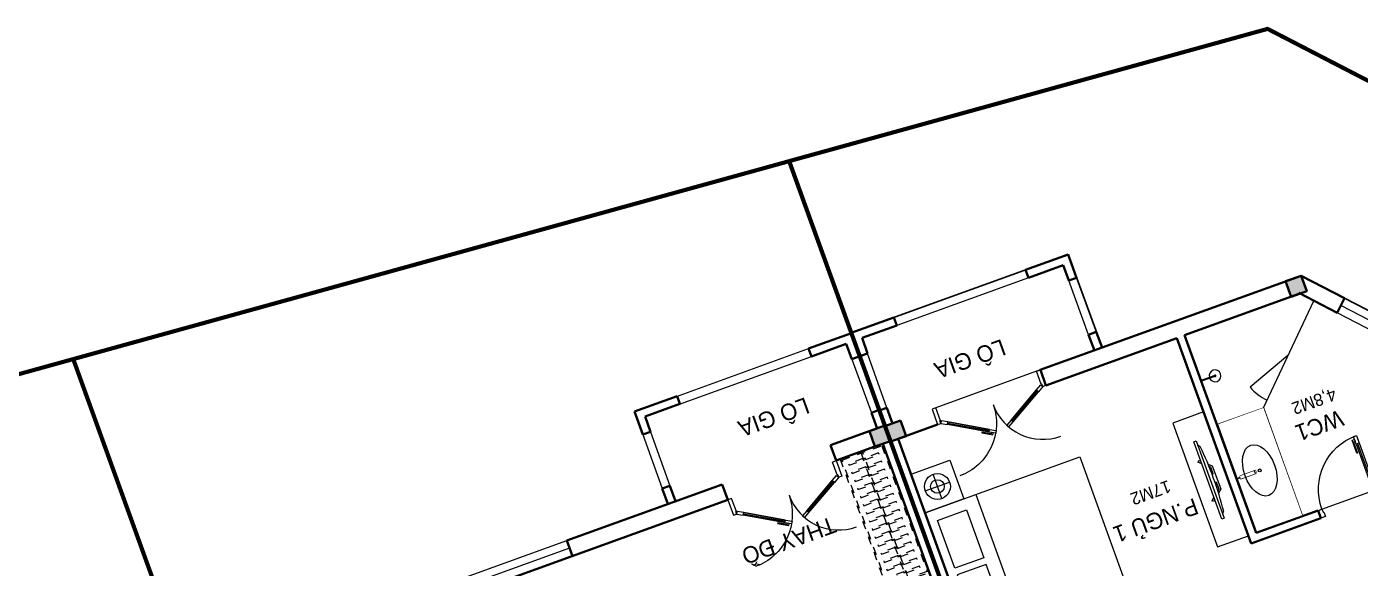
# Model space of a CAD drawing. Header units: metres. Extents: x 568336 to 569219, y 2065964 to 2066430.
# Drawn here: x 568569.64 to 568585.85, y 2066421.15 to 2066427.73 of the extents above; entities that cross this region are included whole.
import ezdxf

# ---------------------------------------------------------------- set-up
doc = ezdxf.new("R2010")
doc.units = ezdxf.units.M
for name, pattern in [('$AUDIT_BAD_LTYPE2', [0]), ('HIDDEN', [0.375, 0.25, -0.125]), ('X-5M-G-MB PHONGNGU$0$HIDDEN2', [0.1875, 0.125, -0.0625])]:
    doc.linetypes.add(name, pattern=pattern)
doc.layers.get('0').update_dxf_attribs({"linetype": 'CONTINUOUS'})
doc.layers.get('DEFPOINTS').update_dxf_attribs({"linetype": 'CONTINUOUS'})
doc.layers.add('-AREA', color=2, linetype='CONTINUOUS', plot=False)
for name, color, linetype, lineweight in [('-CONCRETE', 1, 'CONTINUOUS', 35), ('-DIM', 9, 'CONTINUOUS', 13), ('-DOOR', 137, 'CONTINUOUS', 9), ('-FURNITURE', 46, 'CONTINUOUS', 9), ('-LINE1', 7, 'CONTINUOUS', 18), ('-TEXT', 7, 'CONTINUOUS', 15), ('-WALL', 4, 'CONTINUOUS', 35), ('TEXT25', 2, 'CONTINUOUS', 13)]:
    doc.layers.add(name, color=color, linetype=linetype, lineweight=lineweight)
doc.layers.add('-RANH GIOI LO DAT', color=12, linetype='CONTINUOUS')
doc.layers.add('APOLIC', color=7, linetype='CONTINUOUS')
doc.styles.add('SVN_AVO_thuong', font='')
doc.styles.add('T1', font='', dxfattribs={"height": 200})
doc.styles.add('vnavanth', font='', dxfattribs={"width": 0.8})
doc.styles.get('SVN_AVO_thuong').set_extended_font_data('SVN-Avo')
doc.styles.get('T1').set_extended_font_data('VNgeometric Light')
doc.styles.get('vnavanth').set_extended_font_data('.VnAvantH')

# ---------------------------------------------------------------- blocks, each defined once
blk = doc.blocks.new('*U246')
at = {"linetype": 'X-5M-G-MB PHONGNGU$0$HIDDEN2'}
for points in [[(0, 600), (0, 0), (1814, 0), (1814, 600)], [(1794, 580), (1794, 20), (20, 20), (20, 580)], [(1794, 287), (1794, 313), (20, 313), (20, 287)], [(114, 319), (109, 319), (109, 280), (114, 280)], [(228, 319), (223, 319), (223, 280), (228, 280)], [(342, 319), (337, 319), (337, 280), (342, 280)], [(456, 319), (451, 319), (451, 280), (456, 280)], [(570, 319), (565, 319), (565, 280), (570, 280)], [(684, 319), (679, 319), (679, 280), (684, 280)], [(798, 319), (793, 319), (793, 280), (798, 280)], [(912, 319), (907, 319), (907, 280), (912, 280)], [(1026, 319), (1021, 319), (1021, 280), (1026, 280)], [(1140, 319), (1135, 319), (1135, 280), (1140, 280)], [(1254, 319), (1249, 319), (1249, 280), (1254, 280)], [(1368, 319), (1363, 319), (1363, 280), (1368, 280)], [(1482, 319), (1477, 319), (1477, 280), (1482, 280)], [(1596, 319), (1591, 319), (1591, 280), (1596, 280)], [(1710, 319), (1705, 319), (1705, 280), (1710, 280)]]:
    blk.add_lwpolyline(points, close=True, dxfattribs=at)
for points in [[(122, 313), (122, 515), (100, 515), (100, 313)], [(236, 313), (236, 515), (214, 515), (214, 313)], [(350, 313), (350, 515), (328, 515), (328, 313)], [(464, 313), (464, 515), (442, 515), (442, 313)], [(578, 313), (578, 515), (556, 515), (556, 313)], [(692, 313), (692, 515), (670, 515), (670, 313)], [(806, 313), (806, 515), (784, 515), (784, 313)], [(920, 313), (920, 515), (898, 515), (898, 313)], [(1034, 313), (1034, 515), (1012, 515), (1012, 313)], [(1148, 313), (1148, 515), (1126, 515), (1126, 313)], [(1262, 313), (1262, 515), (1240, 515), (1240, 313)], [(1376, 313), (1376, 515), (1354, 515), (1354, 313)], [(1490, 313), (1490, 515), (1468, 515), (1468, 313)], [(1604, 313), (1604, 515), (1582, 515), (1582, 313)], [(1718, 313), (1718, 515), (1696, 515), (1696, 313)], [(100, 287), (100, 92), (122, 92), (122, 287)], [(214, 287), (214, 92), (236, 92), (236, 287)], [(328, 287), (328, 92), (350, 92), (350, 287)], [(442, 287), (442, 92), (464, 92), (464, 287)], [(556, 287), (556, 92), (578, 92), (578, 287)], [(670, 287), (670, 92), (692, 92), (692, 287)], [(784, 287), (784, 92), (806, 92), (806, 287)], [(898, 287), (898, 92), (920, 92), (920, 287)], [(1012, 287), (1012, 92), (1034, 92), (1034, 287)], [(1126, 287), (1126, 92), (1148, 92), (1148, 287)], [(1240, 287), (1240, 92), (1262, 92), (1262, 287)], [(1354, 287), (1354, 92), (1376, 92), (1376, 287)], [(1468, 287), (1468, 92), (1490, 92), (1490, 287)], [(1582, 287), (1582, 92), (1604, 92), (1604, 287)], [(1696, 287), (1696, 92), (1718, 92), (1718, 287)]]:
    blk.add_lwpolyline(points, dxfattribs=at)
blk = doc.blocks.new('*U173')
at = {"ltscale": 0.3}
for points in [[(883, 0, 0.414214), (50, 833, 0.414214)], [(883, 0, -0.414214), (1672, 789, -0.414214)]]:
    blk.add_lwpolyline(points, format="xyb", dxfattribs=at)
for points in [[(579, 338), (726, 423), (740, 399), (716, 384), (705, 404), (582, 333)], [(0, 0), (50, 0), (50, -40), (60, -40), (60, -246), (0, -246)], [(1722, 0), (1672, 0), (1672, -40), (1662, -40), (1662, -246), (1722, -246)]]:
    blk.add_lwpolyline(points, close=True)
for points in [[(685, 367), (705, 332), (792, 382), (772, 417), (685, 367)], [(687, 368), (137, 50)], [(1075, 344), (1055, 310), (969, 360), (989, 394), (1075, 344)], [(1073, 346), (1585, 50)], [(137, 50), (157, 15), (70, -35), (50, 0), (137, 50)], [(1585, 50), (1565, 15), (1652, -35), (1672, 0), (1585, 50)]]:
    blk.add_lwpolyline(points)
at = {"layer": 'APOLIC', "linetype": '$AUDIT_BAD_LTYPE2'}
for p, q in [((147, 33), (695, 349)), ((705, 332), (157, 15)), ((1055, 310), (1565, 15)), ((1575, 33), (1065, 327))]:
    blk.add_line(p, q, dxfattribs=at)
blk = doc.blocks.new('A$C5C575821')
at = {"layer": '-CONCRETE'}
h = blk.add_hatch(color=256, dxfattribs=at)
h.dxf.hatch_style = 1
h.paths.add_polyline_path([(0, 200), (0, 0), (200, 0), (200, 200)])
blk.add_lwpolyline([(0, 0), (200, 0), (200, 200), (0, 200)], close=True, dxfattribs=at)
blk = doc.blocks.new('M35-T2')
at = {"layer": '-DOOR'}
blk.add_lwpolyline([(198067, -1231637), (199768, -1231637), (199767, -1231837), (198067, -1231837)], close=True, dxfattribs=at)
blk.add_lwpolyline([(198067, -1231737), (199767, -1231737)], dxfattribs=at)
at = {"layer": '-LINE1'}
for points in [[(193956, -1232733), (193956, -1232037)], [(194058, -1232732), (194056, -1232037)], [(196659, -1232732), (196661, -1232037)], [(196759, -1232733), (196761, -1232037)], [(196215, -1232931), (194509, -1232931)], [(196215, -1233031), (194509, -1233033)]]:
    blk.add_lwpolyline(points, dxfattribs=at)
at = {"layer": '-RANH GIOI LO DAT', "linetype": 'HIDDEN', "ltscale": 10, "const_width": 50}
blk.add_lwpolyline([(193956, -1235254), (202956, -1235951), (202956, -1215170), (193956, -1215170)], close=True, dxfattribs=at)
at = {"layer": '-WALL'}
for p, q in [((193956, -1232445), (193956, -1218875)), ((194056, -1231637), (194056, -1227625)), ((198067, -1231637), (198067, -1231837)), ((194657, -1231837), (193956, -1231837)), ((193956, -1232038), (193956, -1231837)), ((194056, -1232037), (194056, -1231837)), ((196057, -1231837), (198067, -1231837)), ((196661, -1232037), (196661, -1231837)), ((196761, -1232038), (196759, -1231837)), ((193956, -1232038), (194056, -1232037)), ((196761, -1232038), (196661, -1232037)), ((194058, -1232732), (193956, -1232733)), ((193956, -1232733), (193956, -1233031)), ((193958, -1232733), (193958, -1232733)), ((194059, -1232932), (194058, -1232732)), ((196658, -1232932), (196659, -1232732)), ((196659, -1232732), (196759, -1232733)), ((196759, -1232733), (196759, -1232733)), ((196759, -1232733), (196759, -1233031)), ((194509, -1232931), (194059, -1232932)), ((196208, -1233031), (196208, -1232931)), ((196208, -1232931), (196658, -1232932)), ((194509, -1233033), (193956, -1233033)), ((196208, -1233031), (196759, -1233031))]:
    blk.add_line(p, q, dxfattribs=at)
for points in [[(194657, -1231837), (194657, -1231637), (194156, -1231637)], [(196057, -1231837), (196057, -1231637), (200761, -1231637)], [(194509, -1233033), (194509, -1232931)]]:
    blk.add_lwpolyline(points, dxfattribs=at)
at = {"layer": '-DOOR', "xscale": -0.8130081300813006, "yscale": 0.8130081300813005, "zscale": 0.8130081300813004, "rotation": 359.9999960027988}
blk.add_blockref('*U173', (196057, -1231437), dxfattribs=at)
at = {"layer": '-FURNITURE', "extrusion": (0, 0, -1), "xscale": -0.9166666666659741, "yscale": 0.9166666666659741, "zscale": -0.9166666666659741, "rotation": 90}
blk.add_blockref('*U246', (-194056, -1229975), dxfattribs=at)
at = {"layer": '-WALL', "xscale": -0.9999999999999997}
blk.add_blockref('A$C5C575821', (194156, -1231837), dxfattribs=at)
at = {"layer": 'TEXT25', "style": 'SVN_AVO_thuong'}
for s, p in [('THAY ĐỒ', (194934, -1231019)), ('LÔ GIA', (194745, -1232492))]:
    blk.add_text(s, height=200, rotation=0, dxfattribs=at).set_placement(p)
blk = doc.blocks.new('*U225')
at = {"linetype": 'X-5M-G-MB PHONGNGU$0$HIDDEN2'}
for points in [[(0, 600), (0, 0), (3273, 0), (3273, 600)], [(3253, 580), (3253, 20), (20, 20), (20, 580)], [(3253, 287), (3253, 313), (20, 313), (20, 287)], [(114, 319), (109, 319), (109, 280), (114, 280)], [(228, 319), (223, 319), (223, 280), (228, 280)], [(342, 319), (337, 319), (337, 280), (342, 280)], [(456, 319), (451, 319), (451, 280), (456, 280)], [(570, 319), (565, 319), (565, 280), (570, 280)], [(684, 319), (679, 319), (679, 280), (684, 280)], [(798, 319), (793, 319), (793, 280), (798, 280)], [(912, 319), (907, 319), (907, 280), (912, 280)], [(1026, 319), (1021, 319), (1021, 280), (1026, 280)], [(1140, 319), (1135, 319), (1135, 280), (1140, 280)], [(1254, 319), (1249, 319), (1249, 280), (1254, 280)], [(1368, 319), (1363, 319), (1363, 280), (1368, 280)], [(1482, 319), (1477, 319), (1477, 280), (1482, 280)], [(1596, 319), (1591, 319), (1591, 280), (1596, 280)], [(1710, 319), (1705, 319), (1705, 280), (1710, 280)], [(1824, 319), (1819, 319), (1819, 280), (1824, 280)], [(1938, 319), (1933, 319), (1933, 280), (1938, 280)], [(2052, 319), (2047, 319), (2047, 280), (2052, 280)], [(2166, 319), (2161, 319), (2161, 280), (2166, 280)], [(2280, 319), (2275, 319), (2275, 280), (2280, 280)], [(2394, 319), (2389, 319), (2389, 280), (2394, 280)], [(2508, 319), (2503, 319), (2503, 280), (2508, 280)], [(2622, 319), (2617, 319), (2617, 280), (2622, 280)], [(2736, 319), (2731, 319), (2731, 280), (2736, 280)], [(2850, 319), (2845, 319), (2845, 280), (2850, 280)], [(2964, 319), (2959, 319), (2959, 280), (2964, 280)], [(3078, 319), (3073, 319), (3073, 280), (3078, 280)], [(3192, 319), (3187, 319), (3187, 280), (3192, 280)]]:
    blk.add_lwpolyline(points, close=True, dxfattribs=at)
for points in [[(122, 313), (122, 515), (100, 515), (100, 313)], [(236, 313), (236, 515), (214, 515), (214, 313)], [(350, 313), (350, 515), (328, 515), (328, 313)], [(464, 313), (464, 515), (442, 515), (442, 313)], [(578, 313), (578, 515), (556, 515), (556, 313)], [(692, 313), (692, 515), (670, 515), (670, 313)], [(806, 313), (806, 515), (784, 515), (784, 313)], [(920, 313), (920, 515), (898, 515), (898, 313)], [(1034, 313), (1034, 515), (1012, 515), (1012, 313)], [(1148, 313), (1148, 515), (1126, 515), (1126, 313)], [(1262, 313), (1262, 515), (1240, 515), (1240, 313)], [(1376, 313), (1376, 515), (1354, 515), (1354, 313)], [(1490, 313), (1490, 515), (1468, 515), (1468, 313)], [(1604, 313), (1604, 515), (1582, 515), (1582, 313)], [(1718, 313), (1718, 515), (1696, 515), (1696, 313)], [(1832, 313), (1832, 515), (1810, 515), (1810, 313)], [(1946, 313), (1946, 515), (1924, 515), (1924, 313)], [(2060, 313), (2060, 515), (2038, 515), (2038, 313)], [(2174, 313), (2174, 515), (2152, 515), (2152, 313)], [(2288, 313), (2288, 515), (2266, 515), (2266, 313)], [(2402, 313), (2402, 515), (2380, 515), (2380, 313)], [(2516, 313), (2516, 515), (2494, 515), (2494, 313)], [(2630, 313), (2630, 515), (2608, 515), (2608, 313)], [(2744, 313), (2744, 515), (2722, 515), (2722, 313)], [(2858, 313), (2858, 515), (2836, 515), (2836, 313)], [(2972, 313), (2972, 515), (2950, 515), (2950, 313)], [(3086, 313), (3086, 515), (3064, 515), (3064, 313)], [(3200, 313), (3200, 515), (3178, 515), (3178, 313)], [(100, 287), (100, 92), (122, 92), (122, 287)], [(214, 287), (214, 92), (236, 92), (236, 287)], [(328, 287), (328, 92), (350, 92), (350, 287)], [(442, 287), (442, 92), (464, 92), (464, 287)], [(556, 287), (556, 92), (578, 92), (578, 287)], [(670, 287), (670, 92), (692, 92), (692, 287)], [(784, 287), (784, 92), (806, 92), (806, 287)], [(898, 287), (898, 92), (920, 92), (920, 287)], [(1012, 287), (1012, 92), (1034, 92), (1034, 287)], [(1126, 287), (1126, 92), (1148, 92), (1148, 287)], [(1240, 287), (1240, 92), (1262, 92), (1262, 287)], [(1354, 287), (1354, 92), (1376, 92), (1376, 287)], [(1468, 287), (1468, 92), (1490, 92), (1490, 287)], [(1582, 287), (1582, 92), (1604, 92), (1604, 287)], [(1696, 287), (1696, 92), (1718, 92), (1718, 287)], [(1810, 287), (1810, 92), (1832, 92), (1832, 287)], [(1924, 287), (1924, 92), (1946, 92), (1946, 287)], [(2038, 287), (2038, 92), (2060, 92), (2060, 287)], [(2152, 287), (2152, 92), (2174, 92), (2174, 287)], [(2266, 287), (2266, 92), (2288, 92), (2288, 287)], [(2380, 287), (2380, 92), (2402, 92), (2402, 287)], [(2494, 287), (2494, 92), (2516, 92), (2516, 287)], [(2608, 287), (2608, 92), (2630, 92), (2630, 287)], [(2722, 287), (2722, 92), (2744, 92), (2744, 287)], [(2836, 287), (2836, 92), (2858, 92), (2858, 287)], [(2950, 287), (2950, 92), (2972, 92), (2972, 287)], [(3064, 287), (3064, 92), (3086, 92), (3086, 287)], [(3178, 287), (3178, 92), (3200, 92), (3200, 287)]]:
    blk.add_lwpolyline(points, dxfattribs=at)
blk = doc.blocks.new('XR.MB.LM123$0$tvi 1')
blk.add_lwpolyline([(29, 0), (29, -1000), (0, -1000), (0, 0)], close=True)
for points in [[(29, -50), (52, -81)], [(-24, -236), (-39, -252)], [(0, -285), (-39, -252)], [(0, -256), (-24, -236)], [(70, -315), (111, -350), (111, -650), (70, -685)], [(89, -446), (89, -360), (71, -345)], [(89, -446), (73, -446)], [(89, -554), (89, -640), (71, -655)], [(89, -554), (73, -554)], [(0, -715), (-39, -748)], [(-24, -764), (-39, -748)], [(0, -744), (-24, -764)], [(29, -950), (52, -919)]]:
    blk.add_lwpolyline(points)
blk.add_arc((-4025, -500), 4099, 354.1311, 5.8689)
blk = doc.blocks.new('Sink_Cicle')
blk.add_lwpolyline([(17, -50), (-17, -50), (-18, -252), (17, -252)], close=True)
blk.add_circle((0, -300), 17.5)
at = {"layer": 'DEFPOINTS'}
blk.add_line((0, -100), (0, 0), dxfattribs=at)
blk.add_wipeout([(17, -50), (-17, -50), (-18, -252), (17, -252)])
at = {"layer": '-FURNITURE', "linetype": 'Continuous'}
blk.add_ellipse((0, -300), major_axis=(-325, 0), ratio=0.584615, dxfattribs=at)
blk.add_line((-18, -237), (17, -237))
blk = doc.blocks.new('*U160')
at = {"ltscale": 300}
blk.add_lwpolyline([(0, 0), (1400, 0), (1400, -600), (0, -600)], close=True, dxfattribs=at)
blk.add_wipeout([(0, 0), (1400, 0), (1400, -600), (0, -600)], dxfattribs=at)
blk.add_blockref('Sink_Cicle', (700, 0), dxfattribs=at)
blk = doc.blocks.new('A$Cbeb9f07c')
for points in [[(242, 68), (242, 75), (72, 76), (72, 68)], [(252, 58), (252, 86), (242, 86), (242, 58)]]:
    blk.add_lwpolyline(points, close=True)
for radius, start, end in [(72, 2.78, 357.1987), (8.35, 24.8249, 335.1538)]:
    blk.add_arc((72, 72), radius, start, end)
blk = doc.blocks.new('*U18')
at = {"linetype": '$AUDIT_BAD_LTYPE2'}
for p, q in [((70, 100), (70, 600)), ((90, 600), (90, 100))]:
    blk.add_line(p, q, dxfattribs=at)
for points in [[(50, 600), (90, 600), (90, 700), (50, 700), (50, 600)], [(50, 603), (50, 100)], [(50, 100), (90, 100), (90, 0), (50, 0), (50, 100)]]:
    blk.add_lwpolyline(points)
for points in [[(118, 495), (118, 664), (90, 664), (90, 636), (113, 636), (113, 495)], [(0, 0), (50, 0), (50, -40), (60, -40), (60, -100), (0, -100)], [(800, 0), (750, 0), (750, -40), (740, -40), (740, -100), (800, -100)]]:
    blk.add_lwpolyline(points, close=True)
at = {"linetype": '$AUDIT_BAD_LTYPE2', "ltscale": 0.3}
blk.add_arc((50, 0), 700, 0, 90, dxfattribs=at)
blk = doc.blocks.new('G1600')
for p, q in [((137477, -212827), (139077, -212827)), ((137228, -213392), (137228, -213077)), ((139326, -213392), (139326, -213077)), ((137385, -213234), (137070, -213234)), ((139169, -213234), (139484, -213234))]:
    blk.add_line(p, q)
blk.add_lwpolyline([(137477, -213484), (137477, -211484), (139077, -211484), (139077, -213484), (137477, -213484)])
for points in [[(136977, -213484), (136977, -212984), (137477, -212984), (137477, -213484)], [(137617, -213375), (137617, -212999), (138235, -212999), (138235, -213375)], [(138937, -213375), (138937, -212999), (138320, -212999), (138320, -213375)], [(139577, -213484), (139577, -212984), (139077, -212984), (139077, -213484)]]:
    blk.add_lwpolyline(points, close=True)
for centre, radius in [((137228, -213234), 157), ((139326, -213234), 157), ((137228, -213234), 82.4), ((139326, -213234), 82.4)]:
    blk.add_circle(centre, radius)
blk = doc.blocks.new('M36-T2')
at = {"layer": '-DOOR'}
for points in [[(200077, -1295940), (199277, -1295940)], [(198154, -1297310), (198969, -1298191)], [(202670, -1298695), (204069, -1298695)]]:
    blk.add_lwpolyline(points, dxfattribs=at)
blk.add_lwpolyline([(198227, -1297242), (199042, -1298123), (198895, -1298259), (198080, -1297378)], close=True, dxfattribs=at)
at = {"layer": '-FURNITURE'}
blk.add_lwpolyline([(201377, -1297540), (201377, -1295940), (200977, -1295940), (200977, -1297540)], close=True, dxfattribs=at)
blk.add_lwpolyline([(199779, -1297838), (200342, -1297632)], dxfattribs=at)
at = {"layer": '-LINE1'}
for points in [[(201874, -1299599), (201872, -1298899)], [(201972, -1298898), (201974, -1299598)], [(204578, -1298898), (204576, -1299598)], [(204676, -1299599), (204678, -1298899)], [(202424, -1299797), (204125, -1299797)], [(204125, -1299899), (202425, -1299899)]]:
    blk.add_lwpolyline(points, dxfattribs=at)
at = {"layer": '-RANH GIOI LO DAT', "linetype": 'HIDDEN', "ltscale": 10, "const_width": 50}
blk.add_lwpolyline([(193677, -1296268), (198662, -1301654), (204677, -1302120), (204677, -1282035), (193677, -1282035)], close=True, dxfattribs=at)
at = {"layer": '-WALL'}
for p, q in [((204677, -1299111), (204677, -1285540)), ((204577, -1298496), (204577, -1294390)), ((200977, -1295840), (200077, -1295840)), ((200977, -1298495), (200977, -1295840)), ((199398, -1298507), (199042, -1298123)), ((199300, -1298695), (198895, -1298259)), ((200877, -1298495), (199400, -1298495)), ((202669, -1298495), (200977, -1298495)), ((204577, -1298495), (204069, -1298495)), ((199300, -1298695), (202670, -1298695)), ((201872, -1298899), (201872, -1298695)), ((201972, -1298898), (201971, -1298695)), ((204578, -1298898), (204580, -1298696)), ((204678, -1298899), (204678, -1298696)), ((201972, -1298898), (201872, -1298899)), ((204578, -1298898), (204678, -1298899)), ((201974, -1299598), (201874, -1299599)), ((201875, -1299899), (201874, -1299599)), ((201974, -1299798), (201974, -1299598)), ((204575, -1299798), (204576, -1299598)), ((204576, -1299598), (204676, -1299599)), ((204677, -1299899), (204676, -1299599)), ((202425, -1299899), (201875, -1299899)), ((202424, -1299797), (201974, -1299798)), ((202425, -1299899), (202424, -1299797)), ((204125, -1299899), (204125, -1299797)), ((204125, -1299797), (204575, -1299798)), ((204125, -1299899), (204677, -1299899))]:
    blk.add_line(p, q, dxfattribs=at)
for points in [[(200077, -1295940), (200077, -1295840)], [(198895, -1298259), (199042, -1298123)], [(202669, -1298695), (202669, -1298495)]]:
    blk.add_lwpolyline(points, dxfattribs=at)
at = {"layer": '-DOOR', "xscale": -1, "rotation": 180}
blk.add_blockref('*U18', (199277, -1295940), dxfattribs=at)
at = {"layer": '-DOOR', "xscale": -0.8130081300813007, "yscale": 0.8130081300813007, "zscale": 0.8130081300813005}
blk.add_blockref('*U173', (204069, -1298495), dxfattribs=at)
at = {"layer": '-FURNITURE', "extrusion": (0, 0, -1), "xscale": -0.916666666665974, "yscale": 0.916666666665974, "zscale": -0.916666666665974}
blk.add_blockref('*U225', (-197877, -1294940), dxfattribs=at)
at = {"layer": '-FURNITURE', "rotation": 89.99999999999999}
blk.add_blockref('G1600', (-8907, -1435017), dxfattribs=at)
at = {"layer": '-FURNITURE', "extrusion": (0, 0, -1), "xscale": -1, "rotation": 180.0036897224084}
blk.add_blockref('XR.MB.LM123$0$tvi 1', (-201211, -1297240), dxfattribs=at)
at = {"layer": '-FURNITURE'}
blk.add_blockref('A$Cbeb9f07c', (200625, -1297978), dxfattribs=at)
at = {"layer": '-WALL'}
for p in [(199300, -1298695), (204477, -1298695)]:
    blk.add_blockref('A$C5C575821', p, dxfattribs=at)
at = {"layer": '-TEXT', "color": 2, "style": 'vnavanth'}
for s, p in [('p.ngñ 1', (201437, -1296598)), ('wc1', (199413, -1297006))]:
    blk.add_text(s, height=200, dxfattribs=at).set_placement(p)
at = {"layer": 'TEXT25'}
for s, height, style, p in [('17M2', 150, 'T1', (201664, -1296911)), ('4,8M2', 150, 'T1', (199391, -1297279)), ('LÔ GIA', 200, 'SVN_AVO_thuong', (202981, -1299212))]:
    blk.add_text(s, height=height, rotation=360, dxfattribs=dict(at, style=style)).set_placement(p)
at = {"layer": '-FURNITURE', "extrusion": (0, 0, -1), "xscale": -1, "zscale": -1, "rotation": 90}
blk.add_blockref('*U160', (-200877, -1295940), dxfattribs=at)
at = {"layer": '-AREA'}
blk.add_lwpolyline([(197677, -1285540), (204677, -1285540), (204677, -1299899), (201875, -1299899), (201872, -1298695), (199300, -1298695), (197677, -1296942), (197676, -1294490), (196677, -1294490), (196677, -1288990), (197677, -1288990)], close=True, dxfattribs=at)
at = {"layer": '-FURNITURE'}
blk.add_lwpolyline([(200277, -1297340), (199259, -1298357)], dxfattribs=at)
blk.add_arc((199779, -1297838), 600, 20.0533, 45, dxfattribs=at)
at = {"layer": '-WALL'}
for p, q in [((200877, -1295940), (200077, -1295940)), ((200877, -1298495), (200877, -1295940))]:
    blk.add_line(p, q, dxfattribs=at)
blk = doc.blocks.new('M14-T2')
at = {"layer": '-RANH GIOI LO DAT', "linetype": 'HIDDEN', "ltscale": 10, "const_width": 50}
blk.add_lwpolyline([(194259, -637298), (203259, -637994), (203259, -616517), (194259, -616517)], close=True, dxfattribs=at)

msp = doc.modelspace()

# ---------------------------------------------------------------- block references
at = {"layer": '-DIM', "xscale": 0.001, "yscale": 0.001, "zscale": 0.001, "rotation": 199.8842788573445}
msp.add_blockref('M36-T2', (569214.263, 2065271.22), dxfattribs=at)

# ---------------------------------------------------------------- next in the draw order: block references
at = {"layer": '-DIM', "xscale": 0.001, "yscale": 0.001, "zscale": 0.001, "rotation": 199.8842788561467}
msp.add_blockref('M35-T2', (569181.44, 2065330.453), dxfattribs=at)

# ---------------------------------------------------------------- next in the draw order: block references
at = {"layer": '-WALL', "color": 2, "true_color": 0xf1eb1f, "xscale": 0.001, "yscale": 0.001, "zscale": 0.001, "rotation": 199.8842788559699}
msp.add_blockref('M14-T2', (568969.646, 2065890.457), dxfattribs=at)

doc.saveas('drawing.dxf')
